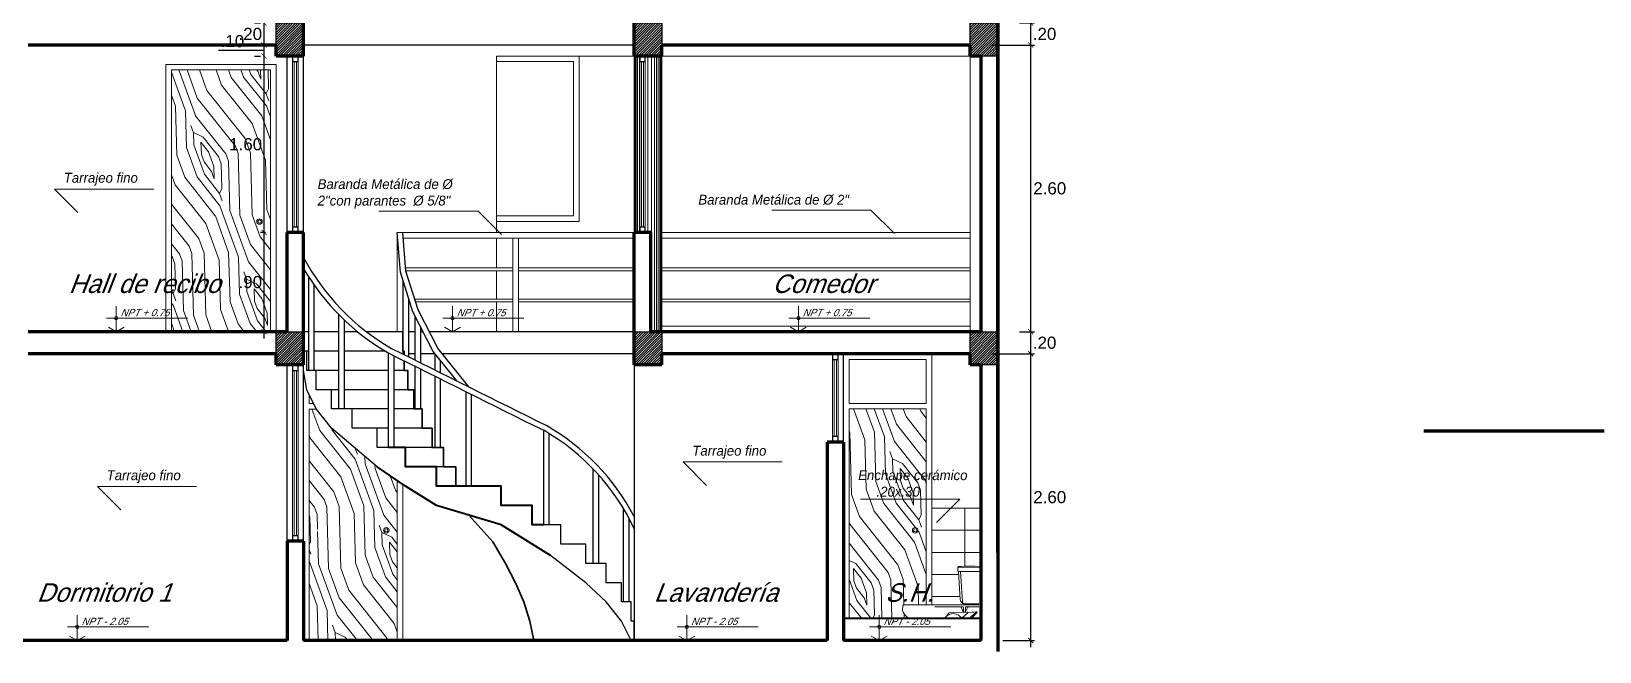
# Model space of a CAD drawing. Header units: millimetres. Extents: x 3779 to 7711, y 1445 to 3132.
# Drawn here: x 3955.8 to 3970.03, y 1470.28 to 1475.91 of the extents above; entities that cross this region are included whole.
import ezdxf

# ---------------------------------------------------------------- set-up
doc = ezdxf.new("R2010")
doc.units = ezdxf.units.MM
doc.header["$PDMODE"] = 3
for name, color, linetype, lineweight in [('cotas', 7, 'Continuous', 5), ('pluma 0.0', 33, 'Continuous', 0), ('pluma 0.5', 41, 'Continuous', 5), ('pluma 1', 1, 'Continuous', 9), ('pluma 1.5', 14, 'Continuous', 15), ('pluma 2.5', 30, 'Continuous', 25), ('pluma 3', 251, 'Continuous', 30), ('pluma 3.5', 253, 'Continuous', 35), ('pluma 4', 34, 'Continuous', 40), ('pluma 8', 98, 'Continuous', 80), ('SANITARIOS', 40, 'Continuous', 9), ('TEXTO', 7, 'Continuous', 9), ('TEXTURAS', 35, 'Continuous', 5)]:
    doc.layers.add(name, color=color, linetype=linetype, lineweight=lineweight)
doc.styles.add('nombreambiente', font='stylu.ttf', dxfattribs={"oblique": 20})
doc.styles.get("Standard").update_dxf_attribs({"font": 'arial.ttf'})
doc.dimstyles.new('INTERIOR', dxfattribs={"dimtxt": 0.11, "dimasz": 0.0465, "dimexe": 0.0345, "dimexo": 0.195, "dimgap": 0.0295, "dimtad": 2, "dimtih": 1, "dimtoh": 1, "dimzin": 4, "dimdsep": 46, "dimtxsty": 'Standard', "dimblk": 'ARCHTICK', "dimcen": 0, "dimdle": 0.06, "dimclrd": 256, "dimclre": 256, "dimclrt": 256, "dimadec": 0, "dimazin": 0, "dimtfac": 1, "dimtmove": 0, "dimatfit": 3, "dimldrblk": 'ARCHTICK', "dimfxl": 0.0345, "dimtolj": 1, "dimtzin": 0, "dimlwe": 25, "dimarcsym": 0})
pattern_1 = [(65, (-104.6108, 46.3613), (-0.48368953, 1.32892605), [0.05, -0.95]), (155, (-104.7589, 46.8717), (-1.32892605, -0.48368953), [0.1, -0.9]), (110, (-104.7528, 46.6482), (-0.90630779, 0.42261826), [0.0707, -0.2121, 0.0707, -0.1414, 0.495, -0.42431356]), (110, (-104.5866, 46.2948), (-0.90630779, 0.42261826), [0.07071, -0.14142, 0.07071, -1.13137356]), (110, (-104.5293, 46.6543), (-0.90630779, 0.42261826), [0.07071, -1.34350356]), (110, (-104.4417, 46.7238), (-0.90630779, 0.42261826), [0.07071, -1.34350356]), (110, (-104.59574, 46.6301), (-0.90630779, 0.42261826), [0.07071, -1.34350356]), (110, (-104.6622, 46.6059), (-0.90630779, 0.42261826), [0.14142, -1.27279356]), (110, (-105.2363, 47.14945), (-0.90630779, 0.42261826), [0.14142, -1.27279356]), (110, (-104.7498, 46.5364), (-0.90630779, 0.42261826), [0.28284, -1.13137356]), (110, (-104.8162, 46.5122), (-0.90630779, 0.42261826), [0.28284, -1.13137356]), (110, (-104.8134, 47.2281), (-0.90630779, 0.42261826), [0.28284, -1.13137356]), (110, (-104.928, 46.5092), (-0.90630779, 0.42261826), [0.212132, -1.20208156]), (110, (-105.14845, 46.3913), (-0.90630779, 0.42261826), [0.212132, -1.20208156]), (110, (-105.01555, 46.4397), (-0.90630779, 0.42261826), [0.212132, -1.20208156]), (110, (-105.01274, 47.15556), (-0.90630779, 0.42261826), [0.3535534, -1.06066016]), (110, (-105.1003, 47.08606), (-0.90630779, 0.42261826), [0.3535534, -1.06066016]), (110, (-104.8315, 47.071), (-0.90630779, 0.42261826), [0.49497475, -0.91923882]), (91.565051, (-104.65914, 46.49415), (0.42261826, 0.906307787), [0.1118034, -2.12426458]), (91.565051, (-104.8465, 46.8022), (0.42261826, 0.906307787), [0.1118034, -2.12426458]), (91.565051, (-104.777, 46.7146), (0.42261826, 0.906307787), [0.1118034, -2.12426458]), (91.565051, (-104.58964, 46.40657), (0.42261826, 0.906307787), [0.2236068, -2.01246118]), (91.565051, (-104.91295, 46.778), (0.42261826, 0.906307787), [0.3354102, -1.90065778]), (91.565051, (-105.00053, 46.7085), (0.42261826, 0.906307787), [0.4472136, -1.78885438]), (91.565051, (-105.0881, 46.639), (0.42261826, 0.906307787), [0.4472136, -1.78885438]), (91.565051, (-105.4234, 46.62985), (0.42261826, 0.906307787), [0.4472136, -1.78885438]), (91.565051, (-105.33276, 46.5876), (0.42261826, 0.906307787), [0.559017, -1.67705098]), (91.565051, (-105.221, 46.59064), (0.42261826, 0.906307787), [0.559017, -1.67705098]), (128.434949, (-104.71056, 46.7388), (-0.906307787, 0.42261826), [0.1118034, -2.12426458]), (128.434949, (-104.6833, 46.5606), (-0.906307787, 0.42261826), [0.1118034, -2.12426458]), (128.434949, (-104.61077, 46.36125), (-0.906307787, 0.42261826), [0.2236068, -2.01246118]), (128.434949, (-104.61993, 46.69654), (-0.906307787, 0.42261826), [0.2236068, -2.01246118]), (128.434949, (-104.6077, 46.2495), (-0.906307787, 0.42261826), [0.3354102, -1.90065778]), (128.434949, (-104.64998, 46.15886), (-0.906307787, 0.42261826), [0.4472136, -1.78885438]), (128.434949, (-104.31493, 46.99567), (-0.906307787, 0.42261826), [0.4472136, -1.78885438]), (128.434949, (-104.5535, 46.72072), (-0.906307787, 0.42261826), [0.4472136, -1.78885438]), (128.434949, (-104.37833, 46.85972), (-0.906307787, 0.42261826), [0.559017, -1.67705098]), (128.434949, (-104.4659, 46.79022), (-0.906307787, 0.42261826), [0.559017, -1.67705098])]

# ---------------------------------------------------------------- blocks, each defined once
blk = doc.blocks.new('ttryt')
at = {"layer": 'pluma 1'}
for p, q in [((1118.64, 393.514), (1118.64, 393.283)), ((1119.289, 393.407), (1118.552, 393.407)), ((1118.64, 393.283), (1118.568, 393.324)), ((1118.64, 393.283), (1118.712, 393.324))]:
    blk.add_line(p, q, dxfattribs=at)
at = {"layer": 'pluma 1', "linetype": 'Continuous'}
blk.add_circle((1118.64, 393.407), 0.015, dxfattribs=at)
blk = doc.blocks.new('_ArchTick')
at = {"color": 0, "linetype": 'ByBlock', "lineweight": 40, "const_width": 0.15}
blk.add_lwpolyline([(-0.5, -0.5), (0.5, 0.5)], dxfattribs=at)
blk = doc.blocks.new('*D792')
at = {"layer": 'cotas', "lineweight": -2, "transparency": 16777216}
blk.add_line((3964.869, 1470.323), (3964.869, 1473.043), dxfattribs=at)
at = {"layer": 'cotas', "lineweight": 25, "transparency": 16777216}
for p, q in [((3964.516, 1472.983), (3964.904, 1472.983)), ((3964.616, 1470.383), (3964.904, 1470.383))]:
    blk.add_line(p, q, dxfattribs=at)
at = {"layer": 'Defpoints', "color": 0, "transparency": 16777216}
for p in [(3964.321, 1472.983), (3964.869, 1472.983), (3964.421, 1470.383)]:
    blk.add_point(p, dxfattribs=at)
at = {"layer": 'cotas', "lineweight": -2, "transparency": 16777216, "xscale": 0.04649999999999999, "yscale": 0.04649999999999999, "zscale": 0.04649999999999999}
for p, rotation in [((3964.869, 1472.983), 90), ((3964.869, 1470.383), 270)]:
    blk.add_blockref('_ArchTick', p, dxfattribs=dict(at, rotation=rotation))
at = {"layer": 'cotas', "transparency": 16777216, "insert": (3965.042, 1471.683), "char_height": 0.11, "attachment_point": 5}
blk.add_mtext('\\A1;2.60', dxfattribs=at)
blk = doc.blocks.new('*D793')
at = {"layer": 'cotas', "lineweight": 25, "transparency": 16777216}
for p, q in [((3964.766, 1473.183), (3964.904, 1473.183)), ((3964.516, 1472.983), (3964.904, 1472.983))]:
    blk.add_line(p, q, dxfattribs=at)
at = {"layer": 'cotas', "lineweight": -2, "transparency": 16777216}
blk.add_line((3964.869, 1472.923), (3964.869, 1473.243), dxfattribs=at)
at = {"layer": 'Defpoints', "color": 0, "transparency": 16777216}
for p in [(3964.571, 1473.183), (3964.869, 1473.183), (3964.321, 1472.983)]:
    blk.add_point(p, dxfattribs=at)
at = {"layer": 'cotas', "lineweight": -2, "transparency": 16777216, "xscale": 0.04649999999999999, "yscale": 0.04649999999999999, "zscale": 0.04649999999999999}
for p, rotation in [((3964.869, 1473.183), 90), ((3964.869, 1472.983), 270)]:
    blk.add_blockref('_ArchTick', p, dxfattribs=dict(at, rotation=rotation))
at = {"layer": 'cotas', "transparency": 16777216, "insert": (3964.995, 1473.083), "char_height": 0.11, "attachment_point": 5}
blk.add_mtext('\\A1;.20', dxfattribs=at)
blk = doc.blocks.new('*D794')
at = {"layer": 'cotas', "lineweight": 25, "transparency": 16777216}
for p, q in [((3964.516, 1475.783), (3964.904, 1475.783)), ((3964.766, 1473.183), (3964.904, 1473.183))]:
    blk.add_line(p, q, dxfattribs=at)
at = {"layer": 'cotas', "lineweight": -2, "transparency": 16777216}
blk.add_line((3964.869, 1473.123), (3964.869, 1475.843), dxfattribs=at)
at = {"layer": 'Defpoints', "color": 0, "transparency": 16777216}
for p in [(3964.321, 1475.783), (3964.869, 1475.783), (3964.571, 1473.183)]:
    blk.add_point(p, dxfattribs=at)
at = {"layer": 'cotas', "lineweight": -2, "transparency": 16777216, "xscale": 0.04649999999999999, "yscale": 0.04649999999999999, "zscale": 0.04649999999999999}
for p, rotation in [((3964.869, 1475.783), 90), ((3964.869, 1473.183), 270)]:
    blk.add_blockref('_ArchTick', p, dxfattribs=dict(at, rotation=rotation))
at = {"layer": 'cotas', "transparency": 16777216, "insert": (3965.042, 1474.483), "char_height": 0.11, "attachment_point": 5}
blk.add_mtext('\\A1;2.60', dxfattribs=at)
blk = doc.blocks.new('*D795')
at = {"layer": 'cotas', "lineweight": -2, "transparency": 16777216}
blk.add_line((3964.869, 1475.723), (3964.869, 1476.043), dxfattribs=at)
at = {"layer": 'cotas', "lineweight": 25, "transparency": 16777216}
for p, q in [((3964.766, 1475.983), (3964.904, 1475.983)), ((3964.516, 1475.783), (3964.904, 1475.783))]:
    blk.add_line(p, q, dxfattribs=at)
at = {"layer": 'Defpoints', "color": 0, "transparency": 16777216}
for p in [(3964.571, 1475.983), (3964.869, 1475.983), (3964.321, 1475.783)]:
    blk.add_point(p, dxfattribs=at)
at = {"layer": 'cotas', "lineweight": -2, "transparency": 16777216, "xscale": 0.04649999999999999, "yscale": 0.04649999999999999, "zscale": 0.04649999999999999}
for p, rotation in [((3964.869, 1475.983), 90), ((3964.869, 1475.783), 270)]:
    blk.add_blockref('_ArchTick', p, dxfattribs=dict(at, rotation=rotation))
at = {"layer": 'cotas', "transparency": 16777216, "insert": (3964.995, 1475.883), "char_height": 0.11, "attachment_point": 5}
blk.add_mtext('\\A1;.20', dxfattribs=at)
blk = doc.blocks.new('*D800')
at = {"layer": 'cotas', "lineweight": 25, "transparency": 16777216}
for p, q in [((3957.926, 1474.083), (3957.878, 1474.083)), ((3957.926, 1473.183), (3957.878, 1473.183))]:
    blk.add_line(p, q, dxfattribs=at)
at = {"layer": 'cotas', "lineweight": -2, "transparency": 16777216}
blk.add_line((3957.912, 1473.123), (3957.912, 1474.143), dxfattribs=at)
at = {"layer": 'Defpoints', "color": 0, "transparency": 16777216}
for p in [(3957.912, 1474.083), (3958.121, 1474.083), (3958.121, 1473.183)]:
    blk.add_point(p, dxfattribs=at)
at = {"layer": 'cotas', "lineweight": -2, "transparency": 16777216, "xscale": 0.04649999999999999, "yscale": 0.04649999999999999, "zscale": 0.04649999999999999}
for p, rotation in [((3957.912, 1474.083), 90), ((3957.912, 1473.183), 270)]:
    blk.add_blockref('_ArchTick', p, dxfattribs=dict(at, rotation=rotation))
at = {"layer": 'cotas', "transparency": 16777216, "insert": (3957.787, 1473.633), "char_height": 0.11, "attachment_point": 5}
blk.add_mtext('\\A1;.90', dxfattribs=at)
blk = doc.blocks.new('*D801')
at = {"layer": 'cotas', "lineweight": -2, "transparency": 16777216}
blk.add_line((3957.912, 1474.023), (3957.912, 1475.743), dxfattribs=at)
at = {"layer": 'cotas', "lineweight": 25, "transparency": 16777216}
for p, q in [((3957.826, 1475.683), (3957.878, 1475.683)), ((3957.926, 1474.083), (3957.878, 1474.083))]:
    blk.add_line(p, q, dxfattribs=at)
at = {"layer": 'Defpoints', "color": 0, "transparency": 16777216}
for p in [(3957.912, 1475.683), (3958.021, 1475.683), (3958.121, 1474.083)]:
    blk.add_point(p, dxfattribs=at)
at = {"layer": 'cotas', "lineweight": -2, "transparency": 16777216, "xscale": 0.04649999999999999, "yscale": 0.04649999999999999, "zscale": 0.04649999999999999}
for p, rotation in [((3957.912, 1475.683), 90), ((3957.912, 1474.083), 270)]:
    blk.add_blockref('_ArchTick', p, dxfattribs=dict(at, rotation=rotation))
at = {"layer": 'cotas', "transparency": 16777216, "insert": (3957.745, 1474.883), "char_height": 0.11, "attachment_point": 5}
blk.add_mtext('\\A1;1.60', dxfattribs=at)
blk = doc.blocks.new('*D802')
at = {"layer": 'cotas', "lineweight": -2, "transparency": 16777216}
for p, q in [((3957.751, 1475.733), (3957.499, 1475.733)), ((3957.912, 1475.733), (3957.751, 1475.733)), ((3957.912, 1475.623), (3957.912, 1475.843))]:
    blk.add_line(p, q, dxfattribs=at)
at = {"layer": 'cotas', "lineweight": 25, "transparency": 16777216}
for p, q in [((3957.826, 1475.783), (3957.878, 1475.783)), ((3957.826, 1475.683), (3957.878, 1475.683))]:
    blk.add_line(p, q, dxfattribs=at)
at = {"layer": 'Defpoints', "color": 0, "transparency": 16777216}
for p in [(3957.912, 1475.783), (3958.021, 1475.783), (3958.021, 1475.683)]:
    blk.add_point(p, dxfattribs=at)
at = {"layer": 'cotas', "lineweight": -2, "transparency": 16777216, "xscale": 0.04649999999999999, "yscale": 0.04649999999999999, "zscale": 0.04649999999999999}
for p, rotation in [((3957.912, 1475.783), 90), ((3957.912, 1475.683), 270)]:
    blk.add_blockref('_ArchTick', p, dxfattribs=dict(at, rotation=rotation))
at = {"layer": 'cotas', "transparency": 16777216, "insert": (3957.625, 1475.818), "char_height": 0.11, "attachment_point": 5}
blk.add_mtext('\\A1;.10', dxfattribs=at)
blk = doc.blocks.new('*D803')
at = {"layer": 'cotas', "lineweight": -2, "transparency": 16777216}
blk.add_line((3957.912, 1475.723), (3957.912, 1476.043), dxfattribs=at)
at = {"layer": 'cotas', "lineweight": 25, "transparency": 16777216}
for p, q in [((3957.826, 1475.983), (3957.878, 1475.983)), ((3957.826, 1475.783), (3957.878, 1475.783))]:
    blk.add_line(p, q, dxfattribs=at)
at = {"layer": 'Defpoints', "color": 0, "transparency": 16777216}
for p in [(3957.912, 1475.983), (3958.021, 1475.983), (3958.021, 1475.783)]:
    blk.add_point(p, dxfattribs=at)
at = {"layer": 'cotas', "lineweight": -2, "transparency": 16777216, "xscale": 0.04649999999999999, "yscale": 0.04649999999999999, "zscale": 0.04649999999999999}
for p, rotation in [((3957.912, 1475.983), 90), ((3957.912, 1475.783), 270)]:
    blk.add_blockref('_ArchTick', p, dxfattribs=dict(at, rotation=rotation))
at = {"layer": 'cotas', "transparency": 16777216, "insert": (3957.787, 1475.883), "char_height": 0.11, "attachment_point": 5}
blk.add_mtext('\\A1;.20', dxfattribs=at)

msp = doc.modelspace()

# ---------------------------------------------------------------- hatches: boundary and pattern name
at = {"layer": 'pluma 0.0'}
h = msp.add_hatch(dxfattribs=at)
h.set_pattern_fill('WOODFACE', color=256, angle=65, pattern_type=2)
h.set_pattern_definition([(65, (-101.2108, 46.3613), (-0.48368953, 1.32892605), [0.05, -0.95]), (155, (-101.3589, 46.8717), (-1.32892605, -0.48368953), [0.1, -0.9]), (110, (-101.3528, 46.6482), (-0.90630779, 0.42261826), [0.0707, -0.2121, 0.0707, -0.1414, 0.495, -0.42431356]), (110, (-101.1866, 46.2948), (-0.90630779, 0.42261826), [0.07071, -0.14142, 0.07071, -1.13137356]), (110, (-101.1293, 46.6543), (-0.90630779, 0.42261826), [0.07071, -1.34350356]), (110, (-101.0417, 46.7238), (-0.90630779, 0.42261826), [0.07071, -1.34350356]), (110, (-101.19574, 46.6301), (-0.90630779, 0.42261826), [0.07071, -1.34350356]), (110, (-101.2622, 46.6059), (-0.90630779, 0.42261826), [0.14142, -1.27279356]), (110, (-101.8363, 47.14945), (-0.90630779, 0.42261826), [0.14142, -1.27279356]), (110, (-101.3498, 46.5364), (-0.90630779, 0.42261826), [0.28284, -1.13137356]), (110, (-101.4162, 46.5122), (-0.90630779, 0.42261826), [0.28284, -1.13137356]), (110, (-101.4134, 47.2281), (-0.90630779, 0.42261826), [0.28284, -1.13137356]), (110, (-101.528, 46.5092), (-0.90630779, 0.42261826), [0.212132, -1.20208156]), (110, (-101.74845, 46.3913), (-0.90630779, 0.42261826), [0.212132, -1.20208156]), (110, (-101.61555, 46.4397), (-0.90630779, 0.42261826), [0.212132, -1.20208156]), (110, (-101.61274, 47.15556), (-0.90630779, 0.42261826), [0.3535534, -1.06066016]), (110, (-101.7003, 47.08606), (-0.90630779, 0.42261826), [0.3535534, -1.06066016]), (110, (-101.4315, 47.071), (-0.90630779, 0.42261826), [0.49497475, -0.91923882]), (91.565051, (-101.25914, 46.49415), (0.42261826, 0.906307787), [0.1118034, -2.12426458]), (91.565051, (-101.4465, 46.8022), (0.42261826, 0.906307787), [0.1118034, -2.12426458]), (91.565051, (-101.377, 46.7146), (0.42261826, 0.906307787), [0.1118034, -2.12426458]), (91.565051, (-101.18964, 46.40657), (0.42261826, 0.906307787), [0.2236068, -2.01246118]), (91.565051, (-101.51295, 46.778), (0.42261826, 0.906307787), [0.3354102, -1.90065778]), (91.565051, (-101.60053, 46.7085), (0.42261826, 0.906307787), [0.4472136, -1.78885438]), (91.565051, (-101.6881, 46.639), (0.42261826, 0.906307787), [0.4472136, -1.78885438]), (91.565051, (-102.0234, 46.62985), (0.42261826, 0.906307787), [0.4472136, -1.78885438]), (91.565051, (-101.93276, 46.5876), (0.42261826, 0.906307787), [0.559017, -1.67705098]), (91.565051, (-101.821, 46.59064), (0.42261826, 0.906307787), [0.559017, -1.67705098]), (128.434949, (-101.31056, 46.7388), (-0.906307787, 0.42261826), [0.1118034, -2.12426458]), (128.434949, (-101.2833, 46.5606), (-0.906307787, 0.42261826), [0.1118034, -2.12426458]), (128.434949, (-101.21077, 46.36125), (-0.906307787, 0.42261826), [0.2236068, -2.01246118]), (128.434949, (-101.21993, 46.69654), (-0.906307787, 0.42261826), [0.2236068, -2.01246118]), (128.434949, (-101.2077, 46.2495), (-0.906307787, 0.42261826), [0.3354102, -1.90065778]), (128.434949, (-101.24998, 46.15886), (-0.906307787, 0.42261826), [0.4472136, -1.78885438]), (128.434949, (-100.91493, 46.99567), (-0.906307787, 0.42261826), [0.4472136, -1.78885438]), (128.434949, (-101.1535, 46.72072), (-0.906307787, 0.42261826), [0.4472136, -1.78885438]), (128.434949, (-100.97833, 46.85972), (-0.906307787, 0.42261826), [0.559017, -1.67705098]), (128.434949, (-101.0659, 46.79022), (-0.906307787, 0.42261826), [0.559017, -1.67705098])])
edge = h.paths.add_edge_path()
edge.add_arc((3958.4207, 1471.3824), 0.025, 0, 360)
h.paths.add_polyline_path([(3958.5235, 1472.3078), (3958.3852, 1472.4824), (3958.3207, 1472.4824), (3958.3207, 1470.3824), (3959.1207, 1470.3824), (3959.1207, 1471.834), (3958.9373, 1471.9578)])
at = {"layer": 'TEXTURAS'}
h = msp.add_hatch(dxfattribs=at)
h.set_pattern_fill('LINE', color=256, scale=0.005, angle=45)
h.set_pattern_definition([(45, (-199.621848, 127.682652), (-0.01122532015, 0.01122532015), [])])
h.paths.add_polyline_path([(3958.2707, 1475.9824), (3958.1707, 1475.9824), (3958.0207, 1475.9824), (3958.0207, 1475.6824), (3958.2707, 1475.6824), (3958.2707, 1475.7824)])
h = msp.add_hatch(dxfattribs=at)
h.set_pattern_fill('LINE', color=256, scale=0.005, angle=45)
h.set_pattern_definition([(45, (-196.371848, 127.683055), (-0.01122532015, 0.01122532015), [])])
h.paths.add_polyline_path([(3961.5207, 1475.9828), (3961.4207, 1475.9828), (3961.2707, 1475.9828), (3961.2707, 1475.6828), (3961.5207, 1475.6828), (3961.5207, 1475.7828)])
h = msp.add_hatch(dxfattribs=at)
h.set_pattern_fill('LINE', color=256, scale=0.005, angle=45)
h.set_pattern_definition([(45, (-193.321848, 127.683055), (-0.01122532015, 0.01122532015), [])])
h.paths.add_polyline_path([(3964.5707, 1475.9828), (3964.4707, 1475.9828), (3964.3207, 1475.9828), (3964.3207, 1475.6828), (3964.5707, 1475.6828), (3964.5707, 1475.7828)])
h = msp.add_hatch(dxfattribs=at)
h.set_pattern_fill('WOODFACE', color=256, angle=65, pattern_type=2)
h.set_pattern_definition(pattern_1)
h.paths.add_polyline_path([(3957.9707, 1475.5578), (3957.0707, 1475.5578), (3957.0707, 1473.1828), (3957.9707, 1473.1828)])
edge = h.paths.add_edge_path(flags=16)
edge.add_arc((3957.8707, 1474.1824), 0.025, 0, 360)
edge = h.paths.add_edge_path(flags=16)
edge.add_arc((3957.8707, 1474.1824), 0.015, 0, 360)
h = msp.add_hatch(dxfattribs=at)
h.set_pattern_fill('LINE', color=256, scale=0.005, angle=45)
h.set_pattern_definition([(45, (-199.621848, 124.883055), (-0.01122532015, 0.01122532015), [])])
h.paths.add_polyline_path([(3958.2707, 1473.1828), (3958.1707, 1473.1828), (3958.0207, 1473.1828), (3958.0207, 1472.8828), (3958.2707, 1472.8828), (3958.2707, 1472.9828)])
h = msp.add_hatch(dxfattribs=at)
h.set_pattern_fill('LINE', color=256, scale=0.005, angle=45)
h.set_pattern_definition([(45, (-196.371848, 124.883055), (-0.01122532015, 0.01122532015), [])])
h.paths.add_polyline_path([(3961.5207, 1473.1828), (3961.4207, 1473.1828), (3961.2707, 1473.1828), (3961.2707, 1472.8828), (3961.5207, 1472.8828), (3961.5207, 1472.9828)])
h = msp.add_hatch(dxfattribs=at)
h.set_pattern_fill('LINE', color=256, scale=0.005, angle=45)
h.set_pattern_definition([(45, (-193.321848, 124.883055), (-0.01122532015, 0.01122532015), [])])
h.paths.add_polyline_path([(3964.5707, 1473.1828), (3964.4707, 1473.1828), (3964.3207, 1473.1828), (3964.3207, 1472.8828), (3964.5707, 1472.8828), (3964.5707, 1472.9828)])
h = msp.add_hatch(dxfattribs=at)
h.set_pattern_fill('WOODFACE', color=256, angle=65, pattern_type=2)
h.set_pattern_definition(pattern_1)
h.paths.add_polyline_path([(3963.8457, 1471.3824, -1), (3963.7957, 1471.3824, -1)], flags=16)
h.paths.add_polyline_path([(3963.8357, 1471.3824, -1), (3963.8057, 1471.3824, -1)], flags=0)
edge = h.paths.add_edge_path()
edge.add_arc((3964.5547, 1471.2436), 1.0369, 215.53216, 219.59369)
edge.add_line((3963.7557, 1470.5828), (3963.2207, 1470.5828))
edge.add_line((3963.2207, 1470.5828), (3963.2207, 1472.4828))
edge.add_line((3963.2207, 1472.4828), (3963.9207, 1472.4828))
edge.add_line((3963.9207, 1472.4828), (3963.9207, 1470.7068))
edge.add_line((3963.9207, 1470.7068), (3963.7154, 1470.7068))
edge.add_arc((3963.7154, 1470.6996), 0.0072, 90, 177.29648)
edge.add_line((3963.7082, 1470.6999), (3963.7061, 1470.656))
edge.add_arc((3963.7336, 1470.6565), 0.0275, 181.21549, 214.3201)

# ---------------------------------------------------------------- linework, layer by layer
at = {"layer": 'pluma 0.0'}
for p, q in [((3958.1707, 1475.6324), (3958.1707, 1474.1328)), ((3958.2207, 1474.1328), (3958.2207, 1475.6324)), ((3960.7207, 1475.6328), (3960.0207, 1475.6328)), ((3960.7207, 1475.6328), (3960.7207, 1474.2328)), ((3960.7707, 1475.6828), (3960.7707, 1474.1828)), ((3961.2783, 1475.6828), (3961.2783, 1474.0828)), ((3961.2886, 1475.6828), (3961.2886, 1474.0828)), ((3961.3017, 1475.6828), (3961.3017, 1474.0828)), ((3961.3178, 1475.6828), (3961.3178, 1474.0828)), ((3961.3207, 1475.6324), (3961.3207, 1474.1328)), ((3961.3707, 1474.1328), (3961.3707, 1475.6324)), ((3961.3957, 1475.6828), (3961.3957, 1474.0828)), ((3961.4291, 1475.6828), (3961.4291, 1473.1828)), ((3961.4542, 1475.6828), (3961.4542, 1473.1828)), ((3961.4735, 1475.6828), (3961.4735, 1473.1828)), ((3961.4896, 1475.6828), (3961.4896, 1473.1828)), ((3961.5028, 1475.6828), (3961.5028, 1473.1828)), ((3961.5131, 1475.6828), (3961.5131, 1473.1828)), ((3960.7207, 1474.2328), (3960.0207, 1474.2328)), ((3960.7707, 1474.1828), (3960.0207, 1474.1828)), ((3964.3207, 1474.0828), (3961.5207, 1474.0828)), ((3964.3207, 1474.0328), (3961.5207, 1474.0328)), ((3961.5207, 1473.7619), (3964.3207, 1473.7619)), ((3961.5207, 1473.7369), (3964.3207, 1473.7369)), ((3961.5207, 1473.4786), (3964.3207, 1473.4786)), ((3961.5207, 1473.4536), (3964.3207, 1473.4536)), ((3964.3207, 1473.2328), (3961.5207, 1473.2328)), ((3963.0707, 1472.2328), (3963.0707, 1472.9328)), ((3963.1207, 1472.2328), (3963.1207, 1472.9328)), ((3958.1707, 1472.8324), (3958.1707, 1471.3328)), ((3958.2207, 1471.3328), (3958.2207, 1472.8324)), ((3964.4207, 1471.5828), (3963.9707, 1471.5828)), ((3964.2707, 1471.0574), (3964.2707, 1471.5828)), ((3964.4207, 1471.3828), (3963.9707, 1471.3828)), ((3964.4207, 1471.1828), (3963.9707, 1471.1828)), ((3964.2168, 1470.9828), (3963.9707, 1470.9828)), ((3964.2284, 1470.7828), (3963.9707, 1470.7828)), ((3964.2707, 1470.7068), (3964.2707, 1470.7164))]:
    msp.add_line(p, q, dxfattribs=at)
msp.add_lwpolyline([(3957.9707, 1475.5578), (3957.0707, 1475.5578), (3957.0707, 1473.1828), (3957.9707, 1473.1828)], close=True, dxfattribs=at)
at = {"layer": 'pluma 0.5'}
for p, q in [((3961.2707, 1475.6828), (3961.2707, 1474.0828)), ((3961.5207, 1475.6828), (3961.5207, 1473.1828)), ((3960.0207, 1474.0328), (3960.0207, 1473.7619)), ((3960.0207, 1473.7369), (3960.0207, 1473.4786)), ((3960.0207, 1473.4536), (3960.0207, 1473.1828)), ((3958.3607, 1472.5324), (3958.3207, 1472.5324)), ((3958.3852, 1472.4824), (3958.3207, 1472.4824))]:
    msp.add_line(p, q, dxfattribs=at)
msp.add_lwpolyline([(3958.0207, 1475.6078), (3957.0207, 1475.6078), (3957.0207, 1473.1828), (3958.0207, 1473.1828)], close=True, dxfattribs=at)
for points in [[(3958.3207, 1472.6144), (3958.3207, 1472.5324)], [(3958.3207, 1472.4824), (3958.3207, 1470.3824), (3959.1207, 1470.3824), (3959.1207, 1471.834)], [(3959.1707, 1470.3824), (3959.1707, 1471.8003)]]:
    msp.add_lwpolyline(points, dxfattribs=at)
for radius in [0.025, 0.015]:
    msp.add_circle((3959.0207, 1471.3824), radius, dxfattribs=at)
at = {"layer": 'pluma 1'}
for p, q in [((3958.1857, 1474.1328), (3958.1857, 1475.6324)), ((3958.2057, 1474.1328), (3958.2057, 1475.6324)), ((3961.3357, 1474.1328), (3961.3357, 1475.6324)), ((3961.3557, 1474.1328), (3961.3557, 1475.6324)), ((3959.1205, 1474.0828), (3959.1205, 1473.1828)), ((3963.0857, 1472.2328), (3963.0857, 1472.9328)), ((3963.1057, 1472.2328), (3963.1057, 1472.9328)), ((3958.1857, 1471.3328), (3958.1857, 1472.8324)), ((3958.2057, 1471.3328), (3958.2057, 1472.8324)), ((3963.9207, 1472.5328), (3963.2207, 1472.5328)), ((3963.9207, 1472.4828), (3963.2207, 1472.4828))]:
    msp.add_line(p, q, dxfattribs=at)
for points in [[(3963.9207, 1472.5328), (3963.9207, 1472.9328), (3963.2207, 1472.9328), (3963.2207, 1472.5328)], [(3963.2207, 1472.4828), (3963.2207, 1472.1828), (3963.2207, 1470.5828)], [(3963.9207, 1470.7068), (3963.9207, 1472.4828)]]:
    msp.add_lwpolyline(points, dxfattribs=at)
for centre, radius in [((3957.8707, 1474.1824), 0.025), ((3957.8707, 1474.1824), 0.015), ((3963.8207, 1471.3824), 0.025), ((3963.8207, 1471.3824), 0.015)]:
    msp.add_circle(centre, radius, dxfattribs=at)
at = {"layer": 'pluma 1.5'}
for p, q in [((3960.0207, 1475.6828), (3960.0207, 1474.0828)), ((3960.0207, 1475.6828), (3961.2707, 1475.6828)), ((3961.5207, 1475.6828), (3964.3207, 1475.6828)), ((3964.3207, 1475.6828), (3964.3207, 1473.1828)), ((3961.2707, 1474.0828), (3959.1205, 1474.0828)), ((3961.2707, 1474.0328), (3959.1747, 1474.0328)), ((3960.1706, 1474.0328), (3960.1706, 1473.1828)), ((3960.2206, 1474.0328), (3960.2206, 1473.1828)), ((3959.1969, 1473.7619), (3960.1706, 1473.7619)), ((3959.1989, 1473.7369), (3960.1706, 1473.7369)), ((3960.2206, 1473.7619), (3961.2688, 1473.7619)), ((3960.2206, 1473.7369), (3961.2688, 1473.7369)), ((3959.2243, 1473.4786), (3959.2266, 1473.4786)), ((3959.2243, 1473.4536), (3959.2345, 1473.4536)), ((3959.279, 1473.4786), (3960.1706, 1473.4786)), ((3959.2869, 1473.4536), (3960.1706, 1473.4536)), ((3960.2206, 1473.4786), (3961.2707, 1473.4786)), ((3960.2206, 1473.4536), (3961.2707, 1473.4536))]:
    msp.add_line(p, q, dxfattribs=at)
msp.add_lwpolyline([(3963.9707, 1470.7068), (3963.9707, 1472.9828), (3963.1707, 1472.9828), (3963.1707, 1472.1828), (3963.1707, 1470.5828)], dxfattribs=at)
at = {"layer": 'pluma 2.5'}
for p, q in [((3961.2707, 1475.7828), (3958.2707, 1475.7828)), ((3958.1207, 1474.0828), (3958.1207, 1475.6824)), ((3958.2707, 1474.0828), (3958.2707, 1475.6824)), ((3958.3172, 1472.8328), (3958.3172, 1473.6789)), ((3958.3672, 1472.8328), (3958.3672, 1473.6049)), ((3959.1743, 1472.9794), (3959.1743, 1473.6454)), ((3959.2243, 1472.9545), (3959.2243, 1473.4861)), ((3958.5917, 1472.4828), (3958.5917, 1473.3369)), ((3959.2841, 1472.9248), (3959.2841, 1473.3221)), ((3958.3172, 1473.1828), (3958.2707, 1473.1828)), ((3958.5917, 1473.1828), (3958.3672, 1473.1828)), ((3958.6417, 1472.4828), (3958.6417, 1473.2879)), ((3958.7614, 1473.1828), (3958.6417, 1473.1828)), ((3959.1743, 1473.1828), (3958.8421, 1473.1828)), ((3959.2841, 1473.1828), (3959.2243, 1473.1828)), ((3959.3341, 1472.8999), (3959.3341, 1473.2249)), ((3959.3558, 1473.1828), (3959.3341, 1473.1828)), ((3961.2707, 1473.1828), (3959.412, 1473.1828)), ((3958.1207, 1471.2828), (3958.1207, 1472.8824)), ((3958.3172, 1473.0078), (3958.2707, 1473.0078)), ((3958.2707, 1471.2828), (3958.2707, 1472.8824)), ((3958.5917, 1473.0078), (3958.3672, 1473.0078)), ((3959.0109, 1473.0078), (3958.6417, 1473.0078)), ((3959.042, 1472.1328), (3959.042, 1472.9895)), ((3959.092, 1472.1328), (3959.092, 1472.9645)), ((3959.2841, 1472.9828), (3959.2243, 1472.9828)), ((3959.2841, 1472.4828), (3959.2841, 1472.8689)), ((3959.4652, 1472.9828), (3959.3341, 1472.9828)), ((3959.4642, 1472.8352), (3959.4642, 1472.9841)), ((3959.5142, 1472.8103), (3959.5142, 1472.9219)), ((3961.2707, 1472.9828), (3959.5294, 1472.9828)), ((3958.5917, 1472.8328), (3958.2995, 1472.8328)), ((3959.042, 1472.8328), (3958.6417, 1472.8328)), ((3959.2163, 1472.8328), (3959.092, 1472.8328)), ((3959.3341, 1472.4828), (3959.3341, 1472.8441)), ((3959.4642, 1472.1328), (3959.4642, 1472.7794)), ((3959.5142, 1472.1328), (3959.5142, 1472.7545)), ((3958.5917, 1472.6578), (3958.3848, 1472.6578)), ((3959.042, 1472.6578), (3958.6417, 1472.6578)), ((3959.2718, 1472.6578), (3959.092, 1472.6578)), ((3959.042, 1472.4828), (3958.5235, 1472.4828)), ((3959.3464, 1472.4828), (3959.092, 1472.4828)), ((3959.042, 1472.3078), (3958.71, 1472.3078)), ((3959.4373, 1472.3078), (3959.092, 1472.3078)), ((3960.4494, 1471.4328), (3960.4494, 1472.2895)), ((3960.4994, 1471.4328), (3960.4994, 1472.2597)), ((3959.5411, 1472.1328), (3958.9373, 1472.1328)), ((3959.6536, 1471.9578), (3959.1966, 1471.9578)), ((3960.8996, 1471.0828), (3960.8996, 1471.9367)), ((3960.9496, 1471.0828), (3960.9496, 1471.8852)), ((3959.8877, 1471.7828), (3959.478, 1471.7828)), ((3961.1742, 1470.7328), (3961.1742, 1471.5779)), ((3961.2242, 1470.7328), (3961.2242, 1471.4899))]:
    msp.add_line(p, q, dxfattribs=at)
for points in [[(3958.2707, 1475.6828), (3958.0207, 1475.6828), (3958.0207, 1475.9828), (3958.2707, 1475.9828)], [(3961.5207, 1475.6828), (3961.2707, 1475.6828), (3961.2707, 1475.9828), (3961.5207, 1475.9828)], [(3964.5707, 1475.6828), (3964.3207, 1475.6828), (3964.3207, 1475.9828), (3964.5707, 1475.9828)], [(3958.1707, 1475.6328), (3958.2207, 1475.6328), (3958.2207, 1475.6828), (3958.1707, 1475.6828)], [(3961.3207, 1475.6324), (3961.3707, 1475.6324), (3961.3707, 1475.6824), (3961.3207, 1475.6824)], [(3958.1707, 1474.0828), (3958.2207, 1474.0828), (3958.2207, 1474.1328), (3958.1707, 1474.1328)], [(3961.3207, 1474.0828), (3961.3707, 1474.0828), (3961.3707, 1474.1328), (3961.3207, 1474.1328)], [(3958.2707, 1472.8828), (3958.0207, 1472.8828), (3958.0207, 1473.1828), (3958.2707, 1473.1828)], [(3961.5207, 1472.8828), (3961.2707, 1472.8828), (3961.2707, 1473.1828), (3961.5207, 1473.1828)], [(3964.5707, 1472.8828), (3964.3207, 1472.8828), (3964.3207, 1473.1828), (3964.5707, 1473.1828)], [(3958.1707, 1472.8328), (3958.2207, 1472.8328), (3958.2207, 1472.8828), (3958.1707, 1472.8828)], [(3963.0707, 1472.9328), (3963.1207, 1472.9328), (3963.1207, 1472.9828), (3963.0707, 1472.9828)], [(3963.0707, 1472.1828), (3963.1207, 1472.1828), (3963.1207, 1472.2328), (3963.0707, 1472.2328)], [(3958.1707, 1471.2828), (3958.2207, 1471.2828), (3958.2207, 1471.3328), (3958.1707, 1471.3328)]]:
    msp.add_lwpolyline(points, close=True, dxfattribs=at)
for points in [[(3959.6637, 1472.736), (3959.447, 1473.0054), (3959.2627, 1473.3637), (3959.1499, 1473.7231), (3959.1205, 1474.0828)], [(3959.7707, 1472.6828), (3959.4892, 1473.0328), (3959.3091, 1473.3828), (3959.1993, 1473.7328), (3959.1707, 1474.0828)]]:
    msp.add_lwpolyline(points, dxfattribs=at)
for centre, radius, start, end in [((3960.1056, 1474.8334), 2.0787, 208.02844, 240.02416), ((3960.1056, 1474.8334), 2.1287, 210.46028, 240.06647), ((3959.4358, 1470.5321), 2.0787, 28.02844, 60.02416), ((3959.4358, 1470.5321), 2.0287, 25.248, 60.02416)]:
    msp.add_arc(centre, radius, start, end, dxfattribs=at)
at = {"layer": 'pluma 3'}
for p, q in [((3961.2707, 1472.9824), (3961.2707, 1470.3828)), ((3963.1707, 1472.1828), (3963.1707, 1472.9828)), ((3959.7457, 1471.7828), (3959.7457, 1472.6394)), ((3959.7957, 1471.7828), (3959.7957, 1472.6145))]:
    msp.add_line(p, q, dxfattribs=at)
for points in [[(3959.042, 1472.1328), (3958.9373, 1472.1328), (3958.9373, 1472.3078), (3958.71, 1472.3078), (3958.71, 1472.4828), (3958.5235, 1472.4828), (3958.5235, 1472.6578), (3958.3848, 1472.6578), (3958.3848, 1472.8328), (3958.2995, 1472.8328), (3958.2995, 1473.0078), (3958.2707, 1473.0078)], [(3958.9373, 1471.9578), (3958.5235, 1472.3078), (3958.3848, 1472.4828), (3958.2995, 1472.6578), (3958.2707, 1472.8328)], [(3961.2707, 1470.3828), (3961.2707, 1470.3828), (3961.2707, 1470.5578), (3961.2418, 1470.5578), (3961.2418, 1470.7328), (3961.1565, 1470.7328), (3961.1565, 1470.9078), (3961.0179, 1470.9078), (3961.0179, 1471.0828), (3960.8313, 1471.0828), (3960.8313, 1471.2578), (3960.604, 1471.2578), (3960.604, 1471.4328), (3960.4494, 1471.4328)], [(3961.2418, 1470.3828), (3961.1565, 1470.5578), (3961.0179, 1470.7328), (3960.8313, 1470.9078), (3960.5113, 1471.1542)]]:
    msp.add_lwpolyline(points, dxfattribs=at)
for centre, radius, start, end in [((2659239.9396, 5340029.1494), 5962440.6012, 243.5552540797, 243.55526918433), ((6925.0646, 7435.4572), 6659.4529, 243.5520181, 243.56552831)]:
    msp.add_arc(centre, radius, start, end, dxfattribs=at)
at = {"layer": 'pluma 3.5'}
for points in [[(3959.1822, 1472.9755), (3959.1822, 1473.0078), (3959.1707, 1473.0078), (3959.1707, 1473.1828)], [(3959.6536, 1471.7828), (3959.6536, 1471.7828), (3959.6536, 1471.7828), (3959.6536, 1471.7828), (3959.6536, 1471.9578), (3959.5411, 1471.9578), (3959.5411, 1472.1328), (3959.4373, 1472.1328), (3959.4373, 1472.3078), (3959.3464, 1472.3078), (3959.3464, 1472.4828), (3959.2718, 1472.4828), (3959.2718, 1472.6578), (3959.2163, 1472.6578), (3959.2163, 1472.8328), (3959.1822, 1472.8328), (3959.1822, 1472.9196)], [(3960.3591, 1470.3828), (3960.325, 1470.5578), (3960.2695, 1470.7328), (3960.1949, 1470.9078), (3960.104, 1471.0828), (3959.9887, 1471.2772), (3959.7707, 1471.5203)]]:
    msp.add_lwpolyline(points, dxfattribs=at)
at = {"layer": 'pluma 4'}
msp.add_line((3964.4207, 1470.5828), (3963.1707, 1470.5828), dxfattribs=at)
for points in [[(3960.4494, 1471.4328), (3960.3447, 1471.4328), (3960.3447, 1471.6078), (3960.0633, 1471.6078), (3960.0633, 1471.7828), (3959.478, 1471.7828), (3959.478, 1471.9578), (3959.1966, 1471.9578), (3959.1966, 1472.1328), (3959.042, 1472.1328)], [(3960.5113, 1471.1542), (3960.0633, 1471.4328), (3959.478, 1471.6078), (3959.1966, 1471.7828), (3958.9373, 1471.9578)]]:
    msp.add_lwpolyline(points, dxfattribs=at)
at = {"layer": 'pluma 8'}
for p, q in [((3964.5707, 1485.3828), (3964.5707, 1470.2828)), ((3961.2707, 1475.6828), (3961.2707, 1477.7828)), ((3958.2707, 1475.6828), (3958.2707, 1476.8828)), ((3964.5707, 1471.1824), (3964.5707, 1476.0143)), ((3958.0207, 1475.7828), (3955.7707, 1475.7828)), ((3958.0207, 1475.6828), (3958.0207, 1475.7828)), ((3964.3207, 1475.7828), (3961.5207, 1475.7828)), ((3961.5207, 1475.6828), (3961.5207, 1475.7824)), ((3964.3207, 1475.6828), (3964.3207, 1475.7828)), ((3958.2707, 1475.6828), (3958.0207, 1475.6828)), ((3961.5207, 1475.6828), (3961.2707, 1475.6828)), ((3964.4207, 1475.6828), (3964.3207, 1475.6828)), ((3964.4207, 1473.1828), (3964.4207, 1475.6828)), ((3958.2707, 1474.0828), (3958.1207, 1474.0828)), ((3958.1207, 1473.1828), (3958.1207, 1474.0828)), ((3958.2707, 1472.8828), (3958.2707, 1474.0828)), ((3961.2707, 1472.8828), (3961.2707, 1474.0828)), ((3961.4207, 1474.0828), (3961.2707, 1474.0828)), ((3961.4207, 1473.1828), (3961.4207, 1474.0828)), ((3958.1207, 1473.1828), (3955.7707, 1473.1828)), ((3964.4207, 1473.1828), (3961.4207, 1473.1828)), ((3958.0207, 1472.9828), (3955.7707, 1472.9828)), ((3958.0207, 1472.8828), (3958.0207, 1472.9824)), ((3958.2707, 1472.8828), (3958.0207, 1472.8828)), ((3961.5207, 1472.8828), (3961.2707, 1472.8828)), ((3964.3207, 1472.9828), (3961.5207, 1472.9828)), ((3961.5207, 1472.8828), (3961.5207, 1472.9824)), ((3964.3207, 1472.8828), (3964.3207, 1472.9828)), ((3964.4207, 1472.8828), (3964.3207, 1472.8828)), ((3964.4207, 1470.3828), (3964.4207, 1472.8828)), ((3963.1707, 1472.1828), (3963.0207, 1472.1828)), ((3963.0207, 1472.1828), (3963.0207, 1470.3828)), ((3963.1707, 1472.1828), (3963.1707, 1470.3828)), ((3970.074, 1472.2828), (3968.4372, 1472.2828)), ((3958.2707, 1471.2828), (3958.1207, 1471.2828)), ((3958.1207, 1471.2828), (3958.1207, 1470.3828)), ((3958.2707, 1471.2828), (3958.2707, 1470.3828)), ((3958.1207, 1470.3828), (3954.3707, 1470.3828)), ((3961.2707, 1470.3828), (3958.2707, 1470.3828)), ((3963.0207, 1470.3828), (3961.2707, 1470.3828)), ((3964.4207, 1470.3828), (3963.1707, 1470.3828))]:
    msp.add_line(p, q, dxfattribs=at)
at = {"layer": 'SANITARIOS'}
for p, q in [((3964.2065, 1471.0188), (3964.2065, 1471.0438)), ((3964.414, 1471.0496), (3964.216, 1471.0461)), ((3964.4141, 1471.0104), (3964.2149, 1471.0104)), ((3964.2302, 1470.7508), (3964.2152, 1471.0104)), ((3964.2509, 1470.7331), (3964.2309, 1471.0104)), ((3964.2328, 1470.7426), (3964.2433, 1470.7251)), ((3963.7082, 1470.6999), (3963.7061, 1470.656)), ((3964.3985, 1470.7068), (3963.7154, 1470.7068)), ((3964.2497, 1470.69), (3964.0229, 1470.69)), ((3964.1414, 1470.6386), (3964.3378, 1470.6414)), ((3964.2561, 1470.6445), (3964.237, 1470.6852)), ((3964.2486, 1470.5892), (3964.2959, 1470.6302)), ((3964.2581, 1470.6476), (3964.2581, 1470.6816)), ((3964.3985, 1470.7164), (3964.2587, 1470.7164)), ((3964.2761, 1470.6476), (3964.2761, 1470.6816)), ((3964.278, 1470.6446), (3964.2972, 1470.6852)), ((3964.3985, 1470.69), (3964.2845, 1470.69)), ((3964.3086, 1470.5828), (3964.3824, 1470.6468)), ((3964.3287, 1470.5828), (3964.3818, 1470.6381))]:
    msp.add_line(p, q, dxfattribs=at)
for centre, radius, start, end in [((3964.2161, 1471.0438), 0.0096, 95.9104, 180), ((3964.2161, 1471.0365), 0.0096, 90.33703, 180), ((3964.2149, 1471.0188), 0.0084, 180, 270), ((3964.3133, 1470.1048), 0.9535, 83.89325, 95.9104), ((3964.2482, 1470.7518), 0.018, 183.30675, 210.96376), ((3964.2688, 1470.7344), 0.018, 184.11819, 270), ((3963.7336, 1470.6565), 0.0275, 181.21536, 214.31666), ((3963.7154, 1470.6996), 0.0072, 90, 177.29648), ((3964.5547, 1471.2436), 1.0369, 215.53207, 219.59369), ((3964.0245, 1470.5524), 0.1376, 90.68083, 100.74036), ((3965.0122, 1469.9651), 1.1092, 145.08499, 146.16152), ((3963.4333, 1471.0776), 0.8223, 324.4919, 326.83116), ((3964.1652, 1470.541), 0.086, 62.23646, 136.66071), ((3964.1417, 1470.6146), 0.024, 90.83032, 146.83116), ((3964.1681, 1470.5335), 0.0914, 38.19323, 66.00058), ((3964.2294, 1470.6816), 0.0084, 25.20257, 90), ((3964.2447, 1470.5938), 0.006, 218.19323, 310.93663), ((3964.2587, 1470.7344), 0.018, 210.96376, 270), ((3964.2497, 1470.6816), 0.0084, 0, 90), ((3964.2626, 1470.6475), 0.0072, 205.20257, 270.83032), ((3964.2653, 1470.6476), 0.0072, 180, 270.83032), ((3964.2689, 1470.6476), 0.0072, 270.83032, 0), ((3964.2715, 1470.6477), 0.0072, 270.83032, 334.68111), ((3964.2845, 1470.6816), 0.0084, 90, 180), ((3964.2919, 1470.6347), 0.006, 310.93663, 90.83032), ((3964.3048, 1470.6816), 0.0084, 90, 154.68111), ((3964.3389, 1470.9846), 0.3431, 269.82599, 275.07012)]:
    msp.add_arc(centre, radius, start, end, dxfattribs=at)
at = {"layer": 'TEXTURAS'}
for points in [[(3956.9109, 1474.4772), (3956.0109, 1474.4772), (3956.223, 1474.2651)], [(3958.9544, 1474.2762), (3959.8544, 1474.2762), (3960.0666, 1474.064)], [(3962.5197, 1474.2862), (3963.4197, 1474.2862), (3963.6318, 1474.0741)], [(3962.6147, 1472.0021), (3961.7147, 1472.0021), (3961.9268, 1471.7899)], [(3957.3001, 1471.7798), (3956.4001, 1471.7798), (3956.6122, 1471.5677)], [(3963.3259, 1471.6648), (3964.2259, 1471.6648), (3964.0138, 1471.4526)]]:
    msp.add_lwpolyline(points, dxfattribs=at)

# ---------------------------------------------------------------- block references
at = {"layer": 'pluma 1', "linetype": 'Continuous'}
for p in [(2837.9306, 1079.8999), (2840.9812, 1079.8999), (2844.1208, 1079.8999), (2837.5767, 1077.0999), (2843.108, 1077.0999), (2844.8541, 1077.0999)]:
    msp.add_blockref('ttryt', p, dxfattribs=at)

# ---------------------------------------------------------------- texts
at = {"layer": 'TEXTO', "char_height": 0.0896, "attachment_point": 1}
for s, insert, width in [('{\\fStylus BT|b0|i1|c0|p34;\\C7;Tarrajeo fino}', (3956.0941, 1474.6242), 2.293656), ('\\A1;{\\fStylus BT|b0|i1|c0|p34;\\C7;Baranda Metálica de %%C 2"con parantes  %%C 5/8"}', (3958.3983, 1474.5667), 1.455108), ('\\A1;{\\fStylus BT|b0|i1|c0|p34;\\C7;Baranda Metálica de %%C 2"}', (3961.8529, 1474.4254), 1.552534), ('{\\fStylus BT|b0|i1|c0|p34;\\C7;Tarrajeo fino}', (3961.7979, 1472.1491), 2.293656), ('{\\fStylus BT|b0|i1|c0|p34;\\C7;Tarrajeo fino}', (3956.4833, 1471.9268), 2.293656), ('{\\fStylus BT|b0|i1|c0|p34;\\C7;Enchape cerámico \\P     .20x.30}', (3963.3032, 1471.9271), 2.293656)]:
    msp.add_mtext(s, dxfattribs=dict(at, insert=insert, width=width))
at = {"layer": 'TEXTO', "attachment_point": 1, "style": 'nombreambiente'}
for s, insert, char_height, width in [('{\\Q21;Hall de recibo}', (3956.1381, 1473.7027), 0.168, 2.034457), ('{\\Q21;Comedor}', (3962.5219, 1473.7027), 0.168, 2.034457), ('{\\Q23;NPT + 0.75}', (3956.6082, 1473.3891), 0.065, 0.790868), ('{\\Q23;NPT + 0.75}', (3959.6589, 1473.3891), 0.065, 0.790868), ('{\\Q23;NPT + 0.75}', (3962.7984, 1473.3891), 0.065, 0.790868), ('{\\Q21;Dormitorio 1}', (3955.8481, 1470.9027), 0.168, 1.67738), ('{\\Q21;Lavandería}', (3961.448, 1470.9027), 0.168, 1.67738), ('{\\Q21;S.H.}', (3963.5473, 1470.9027), 0.168, 1.67738), ('{\\Q23;NPT - 2.05}', (3956.2543, 1470.5891), 0.065, 0.790868), ('{\\Q23;NPT - 2.05}', (3961.7856, 1470.5891), 0.065, 0.790868), ('{\\Q23;NPT - 2.05}', (3963.5318, 1470.5891), 0.065, 0.790868)]:
    msp.add_mtext(s, dxfattribs=dict(at, insert=insert, char_height=char_height, width=width))

# ---------------------------------------------------------------- dimensions: what is measured, and where the dimension line sits
at = {"layer": 'cotas'}
for base, p1, p2, picture, middle in [((3957.9122, 1475.9828), (3958.0207, 1475.7828), (3958.0207, 1475.9828), '*D803', (3957.7865, 1475.8828)), ((3964.8692, 1475.9828), (3964.3207, 1475.7828), (3964.5707, 1475.9828), '*D795', (3964.9948, 1475.8828)), ((3957.9122, 1475.7828), (3958.0207, 1475.6828), (3958.0207, 1475.7828), '*D802', (3957.7211, 1475.8184)), ((3957.9122, 1475.6828), (3958.1207, 1474.0828), (3958.0207, 1475.6828), '*D801', (3957.7452, 1474.8828)), ((3964.8692, 1475.7828), (3964.5707, 1473.1828), (3964.3207, 1475.7828), '*D794', (3965.0423, 1474.4828)), ((3964.8692, 1473.1828), (3964.3207, 1472.9828), (3964.5707, 1473.1828), '*D793', (3964.9948, 1473.0828))]:
    dim = msp.add_linear_dim(base=base, p1=p1, p2=p2, angle=90, dimstyle='INTERIOR', override={"dimtmove": 1}, dxfattribs=at)
    dim.commit()
    dim.dimension.update_dxf_attribs({"geometry": picture, "text_midpoint": middle})
for base, p1, p2, picture, middle in [((3957.9122, 1474.0828), (3958.1207, 1473.1828), (3958.1207, 1474.0828), '*D800', (3957.7865, 1473.6328)), ((3964.8692, 1472.9828), (3964.4207, 1470.3828), (3964.3207, 1472.9828), '*D792', (3965.0423, 1471.6828))]:
    dim = msp.add_linear_dim(base=base, p1=p1, p2=p2, angle=90, dimstyle='INTERIOR', dxfattribs=at)
    dim.commit()
    dim.dimension.update_dxf_attribs({"geometry": picture, "text_midpoint": middle})

doc.saveas('drawing.dxf')
